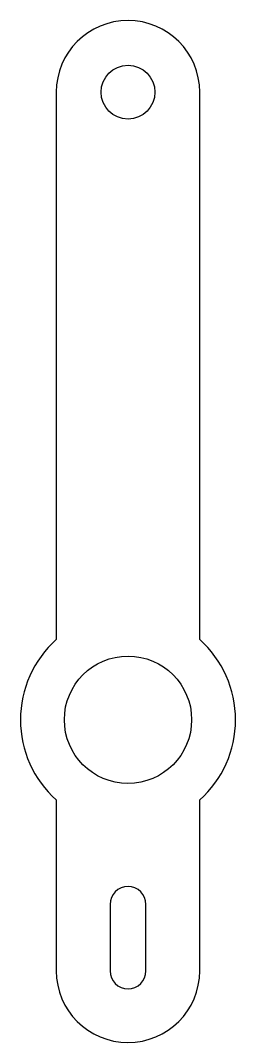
# Model space of a CAD drawing. Extents: x -6 to 6, y -4 to 53.
import ezdxf

# ---------------------------------------------------------------- set-up
doc = ezdxf.new("R2010")
doc.units = 0
doc.layers.get('0').update_dxf_attribs({"linetype": 'CONTINUOUS'})

msp = doc.modelspace()

# ---------------------------------------------------------------- linework, layer by layer
at = {"color": 7, "linetype": 'CONTINUOUS'}
for p, q in [((-4, 49), (-4, 18.472)), ((4, 18.472), (4, 49)), ((-4, 9.528), (-4, 0)), ((4, 0), (4, 9.528)), ((-1, 3.7), (-1, 0)), ((1, 0), (1, 3.7))]:
    msp.add_line(p, q, dxfattribs=at)
for centre, radius in [((0, 49), 1.5), ((0, 14), 3.55)]:
    msp.add_circle(centre, radius, dxfattribs=at)
for centre, radius, start, end in [((0, 49), 4, 0, 180), ((0, 14), 6, 131.8103, 228.1897), ((0, 14), 6, 311.8103, 48.1897), ((0, 3.7), 1, 0, 180), ((0, 0), 4, 180, 0), ((0, 0), 1, 180, 0)]:
    msp.add_arc(centre, radius, start, end, dxfattribs=at)

doc.saveas('drawing.dxf')
